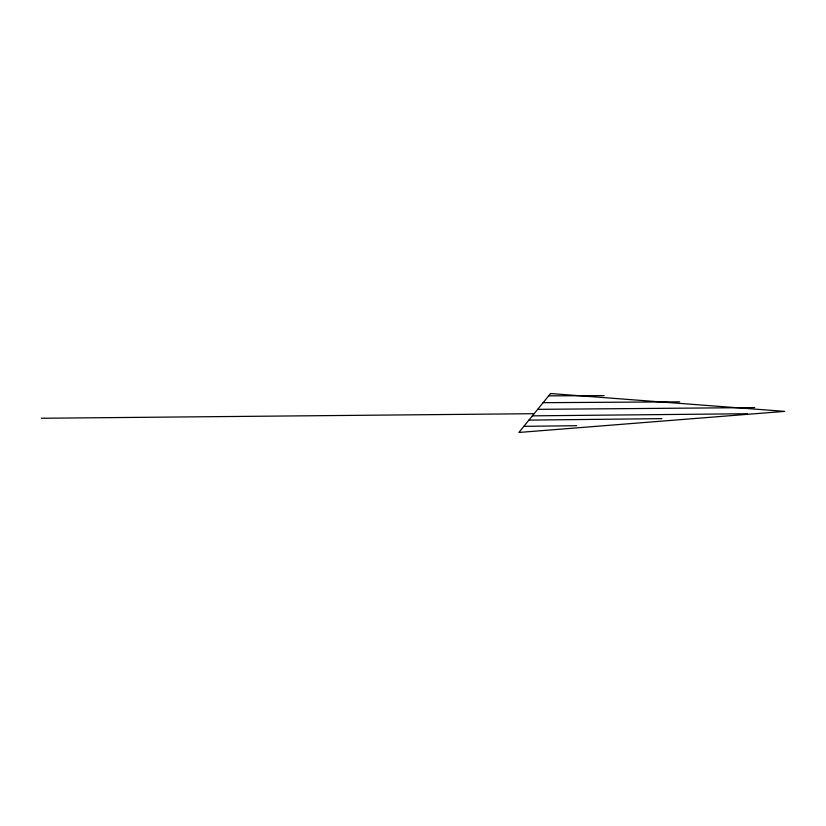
<?xml version="1.0" encoding="UTF-8"?>
<svg xmlns="http://www.w3.org/2000/svg" width="826" height="826" viewBox="0 0 826 826"><rect width="100%" height="100%" fill="white"/><g stroke="black" fill="none" stroke-linecap="round" stroke-linejoin="round"><path stroke-width="1.24" d="M523.839 426.35L576.693 425.689M532.388 415.85L747.293 413.733M528.929 420.104L661.884 418.637M537.674 409.345L754.716 407.59M41.3 418.266L534.133 413.702M543.095 402.685L679.715 401.828M548.65 395.86L604.147 395.613M550.539 393.537L518.873 432.463L784.7 411.379L550.539 393.537"/></g></svg>
